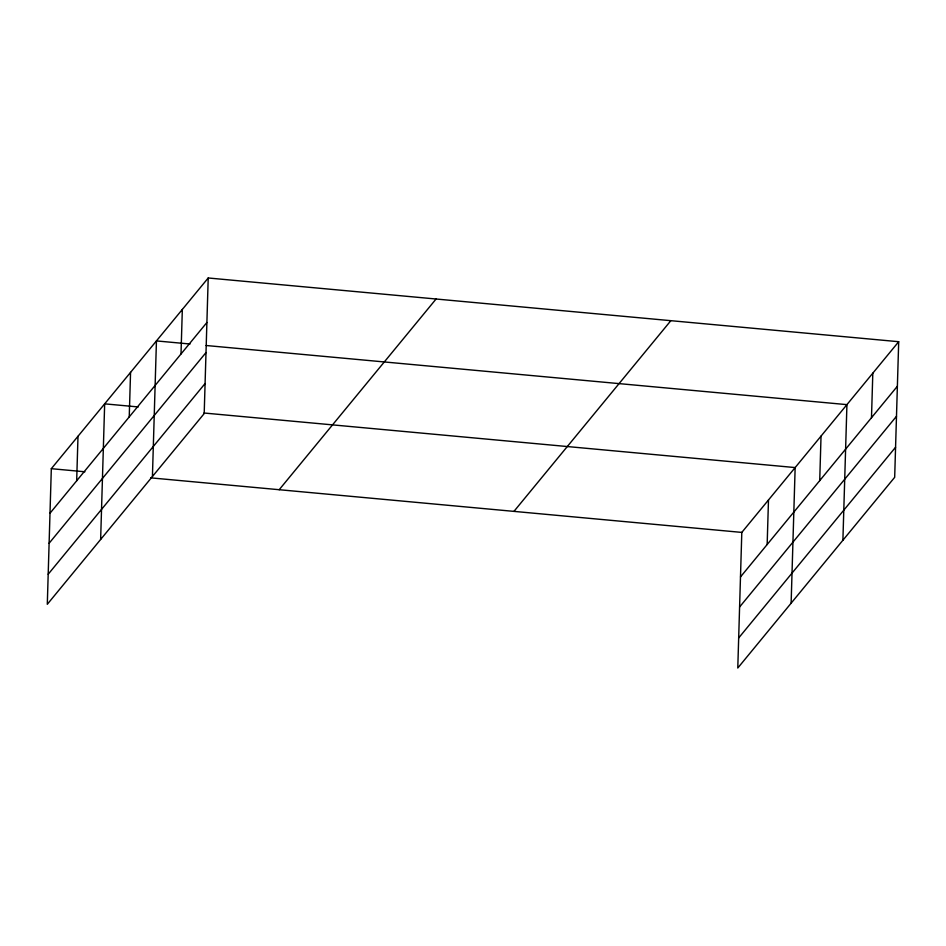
<?xml version="1.0" encoding="UTF-8"?>
<svg xmlns="http://www.w3.org/2000/svg" width="946" height="946" viewBox="0 0 946 946"><rect width="100%" height="100%" fill="white"/><g stroke="black" fill="none" stroke-linecap="round" stroke-linejoin="round"><path stroke-width="1.42" d="M208.215 277.982L51.321 468.684L47.3 604.293L204.194 413.591L208.215 277.982L898.7 341.707L894.68 477.316L737.785 668.018L741.806 532.409L898.7 341.707M76.673 480.793L77.998 436.272M100.643 539.457L104.663 403.847L138.258 406.946M129.235 416.902L130.56 372.381M152.424 476.524L156.445 340.915L190.04 344.013M181.005 353.97L182.33 309.448M767.159 544.518L768.483 499.996M791.128 603.181L795.148 467.572L203.993 413.012M819.721 480.639L821.033 436.106M842.898 540.249L846.93 404.64L206.11 345.503M871.491 417.706L872.815 373.173M50.008 513.217L206.902 322.503M49.109 543.264L206.003 352.562M48.187 574.234L205.081 383.532M279.188 489.721L436.082 299.007M513.95 511.384L670.844 320.682M740.482 576.942L897.376 386.24M739.595 607.001L896.489 416.287M738.672 637.959L895.566 447.257M51.321 468.684L84.915 471.782M150.651 477.848L741.806 532.409"/></g></svg>
